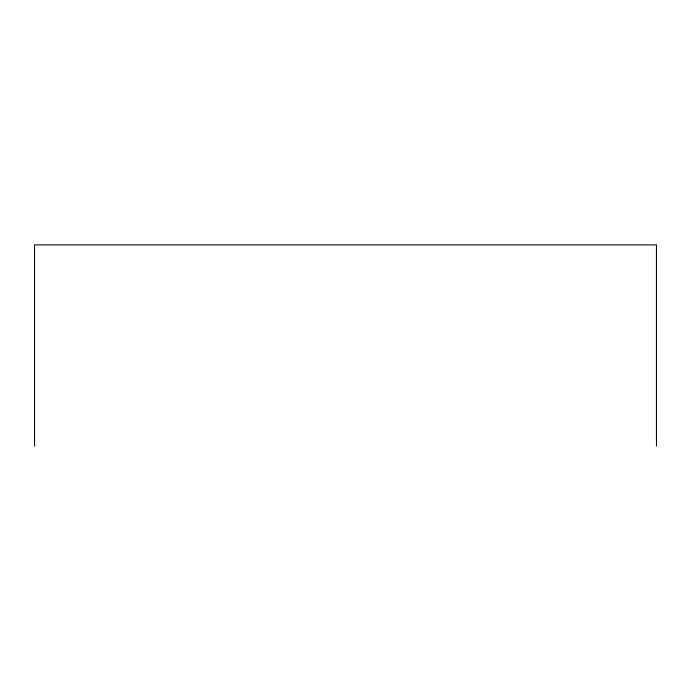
<?xml version="1.0" encoding="UTF-8"?>
<svg xmlns="http://www.w3.org/2000/svg" width="691" height="691" viewBox="0 0 691 691"><rect width="100%" height="100%" fill="white"/><g stroke="black" fill="none" stroke-linecap="round" stroke-linejoin="round"><path stroke-width="1.04" d="M656.45 446.118L656.45 244.882L34.55 244.882L34.55 446.118"/></g></svg>
